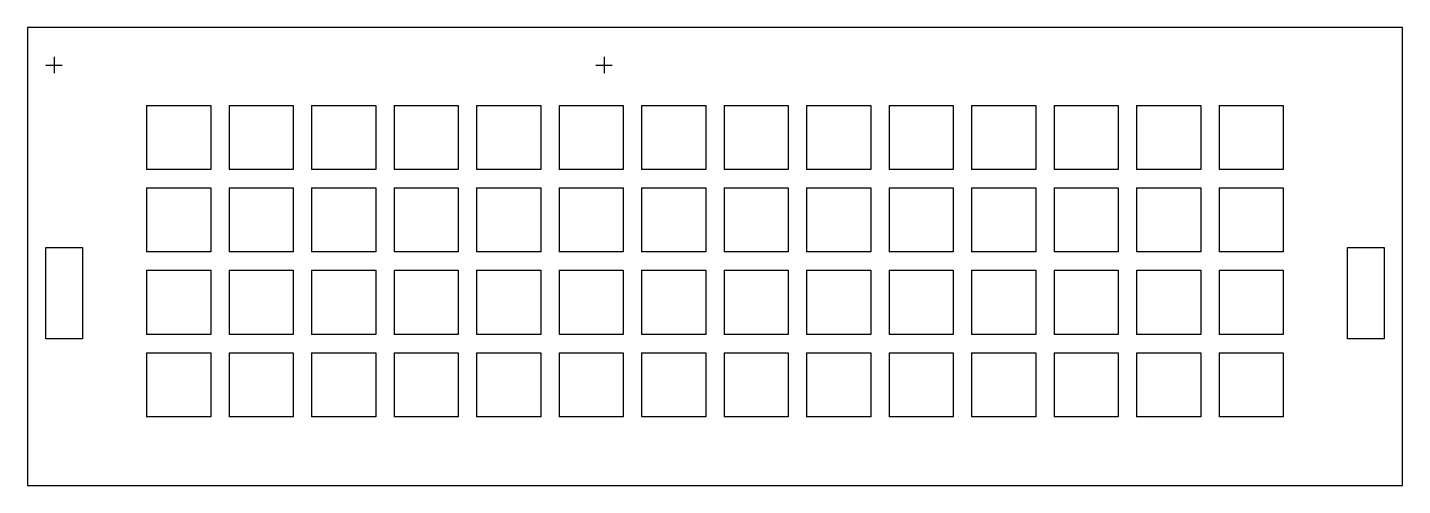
# Model space of a CAD drawing. Header units: millimetres. Extents: x -23 to 74977, y 7 to 25007.
import ezdxf

# ---------------------------------------------------------------- set-up
doc = ezdxf.new("R2010")
doc.units = ezdxf.units.MM
doc.layers.get('0').update_dxf_attribs({"color": 1})

msp = doc.modelspace()

# ---------------------------------------------------------------- linework, layer by layer
for p, q in [((74977, 25007), (-23, 25007)), ((-23, 25007), (-23, 7)), ((74977, 7), (74977, 25007)), ((1427, 23407), (1427, 22507)), ((31427, 23407), (31427, 22507)), ((977, 22957), (1877, 22957)), ((30977, 22957), (31877, 22957)), ((6477, 20757), (9977, 20757)), ((6477, 20757), (6477, 17257)), ((9977, 20757), (9977, 17257)), ((10977, 20757), (14477, 20757)), ((10977, 20757), (10977, 17257)), ((14477, 20757), (14477, 17257)), ((15477, 20757), (18977, 20757)), ((15477, 20757), (15477, 17257)), ((18977, 20757), (18977, 17257)), ((19977, 20757), (23477, 20757)), ((19977, 20757), (19977, 17257)), ((23477, 20757), (23477, 17257)), ((24477, 20757), (27977, 20757)), ((24477, 20757), (24477, 17257)), ((27977, 20757), (27977, 17257)), ((28977, 20757), (32477, 20757)), ((28977, 20757), (28977, 17257)), ((32477, 20757), (32477, 17257)), ((33477, 20757), (36977, 20757)), ((33477, 20757), (33477, 17257)), ((36977, 20757), (36977, 17257)), ((37977, 20757), (41477, 20757)), ((37977, 20757), (37977, 17257)), ((41477, 20757), (41477, 17257)), ((42477, 20757), (45977, 20757)), ((42477, 20757), (42477, 17257)), ((45977, 20757), (45977, 17257)), ((46977, 20757), (50477, 20757)), ((46977, 20757), (46977, 17257)), ((50477, 20757), (50477, 17257)), ((51477, 20757), (54977, 20757)), ((51477, 20757), (51477, 17257)), ((54977, 20757), (54977, 17257)), ((55977, 20757), (59477, 20757)), ((55977, 20757), (55977, 17257)), ((59477, 20757), (59477, 17257)), ((60477, 20757), (63977, 20757)), ((60477, 20757), (60477, 17257)), ((63977, 20757), (63977, 17257)), ((64977, 20757), (68477, 20757)), ((64977, 20757), (64977, 17257)), ((68477, 20757), (68477, 17257)), ((9977, 17257), (6477, 17257)), ((14477, 17257), (10977, 17257)), ((18977, 17257), (15477, 17257)), ((23477, 17257), (19977, 17257)), ((27977, 17257), (24477, 17257)), ((32477, 17257), (28977, 17257)), ((36977, 17257), (33477, 17257)), ((41477, 17257), (37977, 17257)), ((45977, 17257), (42477, 17257)), ((50477, 17257), (46977, 17257)), ((54977, 17257), (51477, 17257)), ((59477, 17257), (55977, 17257)), ((63977, 17257), (60477, 17257)), ((68477, 17257), (64977, 17257)), ((6477, 16257), (9977, 16257)), ((6477, 16257), (6477, 12757)), ((9977, 16257), (9977, 12757)), ((10977, 16257), (14477, 16257)), ((10977, 16257), (10977, 12757)), ((14477, 16257), (14477, 12757)), ((15477, 16257), (18977, 16257)), ((15477, 16257), (15477, 12757)), ((18977, 16257), (18977, 12757)), ((19977, 16257), (23477, 16257)), ((19977, 16257), (19977, 12757)), ((23477, 16257), (23477, 12757)), ((24477, 16257), (27977, 16257)), ((24477, 16257), (24477, 12757)), ((27977, 16257), (27977, 12757)), ((28977, 16257), (32477, 16257)), ((28977, 16257), (28977, 12757)), ((32477, 16257), (32477, 12757)), ((33477, 16257), (36977, 16257)), ((33477, 16257), (33477, 12757)), ((36977, 16257), (36977, 12757)), ((37977, 16257), (41477, 16257)), ((37977, 16257), (37977, 12757)), ((41477, 16257), (41477, 12757)), ((42477, 16257), (45977, 16257)), ((42477, 16257), (42477, 12757)), ((45977, 16257), (45977, 12757)), ((46977, 16257), (50477, 16257)), ((46977, 16257), (46977, 12757)), ((50477, 16257), (50477, 12757)), ((51477, 16257), (54977, 16257)), ((51477, 16257), (51477, 12757)), ((54977, 16257), (54977, 12757)), ((55977, 16257), (59477, 16257)), ((55977, 16257), (55977, 12757)), ((59477, 16257), (59477, 12757)), ((60477, 16257), (63977, 16257)), ((60477, 16257), (60477, 12757)), ((63977, 16257), (63977, 12757)), ((64977, 16257), (68477, 16257)), ((64977, 16257), (64977, 12757)), ((68477, 16257), (68477, 12757)), ((977, 13007), (2977, 13007)), ((977, 8007), (977, 13007)), ((2977, 13007), (2977, 8007)), ((9977, 12757), (6477, 12757)), ((14477, 12757), (10977, 12757)), ((18977, 12757), (15477, 12757)), ((23477, 12757), (19977, 12757)), ((27977, 12757), (24477, 12757)), ((32477, 12757), (28977, 12757)), ((36977, 12757), (33477, 12757)), ((41477, 12757), (37977, 12757)), ((45977, 12757), (42477, 12757)), ((50477, 12757), (46977, 12757)), ((54977, 12757), (51477, 12757)), ((59477, 12757), (55977, 12757)), ((63977, 12757), (60477, 12757)), ((68477, 12757), (64977, 12757)), ((71977, 13007), (73977, 13007)), ((71977, 8007), (71977, 13007)), ((73977, 13007), (73977, 8007)), ((6477, 11757), (9977, 11757)), ((6477, 11757), (6477, 8257)), ((9977, 11757), (9977, 8257)), ((10977, 11757), (14477, 11757)), ((10977, 11757), (10977, 8257)), ((14477, 11757), (14477, 8257)), ((15477, 11757), (18977, 11757)), ((15477, 11757), (15477, 8257)), ((18977, 11757), (18977, 8257)), ((19977, 11757), (23477, 11757)), ((19977, 11757), (19977, 8257)), ((23477, 11757), (23477, 8257)), ((24477, 11757), (27977, 11757)), ((24477, 11757), (24477, 8257)), ((27977, 11757), (27977, 8257)), ((28977, 11757), (32477, 11757)), ((28977, 11757), (28977, 8257)), ((32477, 11757), (32477, 8257)), ((33477, 11757), (36977, 11757)), ((33477, 11757), (33477, 8257)), ((36977, 11757), (36977, 8257)), ((37977, 11757), (41477, 11757)), ((37977, 11757), (37977, 8257)), ((41477, 11757), (41477, 8257)), ((42477, 11757), (45977, 11757)), ((42477, 11757), (42477, 8257)), ((45977, 11757), (45977, 8257)), ((46977, 11757), (50477, 11757)), ((46977, 11757), (46977, 8257)), ((50477, 11757), (50477, 8257)), ((51477, 11757), (54977, 11757)), ((51477, 11757), (51477, 8257)), ((54977, 11757), (54977, 8257)), ((55977, 11757), (59477, 11757)), ((55977, 11757), (55977, 8257)), ((59477, 11757), (59477, 8257)), ((60477, 11757), (63977, 11757)), ((60477, 11757), (60477, 8257)), ((63977, 11757), (63977, 8257)), ((64977, 11757), (68477, 11757)), ((64977, 11757), (64977, 8257)), ((68477, 11757), (68477, 8257)), ((9977, 8257), (6477, 8257)), ((14477, 8257), (10977, 8257)), ((18977, 8257), (15477, 8257)), ((23477, 8257), (19977, 8257)), ((27977, 8257), (24477, 8257)), ((32477, 8257), (28977, 8257)), ((36977, 8257), (33477, 8257)), ((41477, 8257), (37977, 8257)), ((45977, 8257), (42477, 8257)), ((50477, 8257), (46977, 8257)), ((54977, 8257), (51477, 8257)), ((59477, 8257), (55977, 8257)), ((63977, 8257), (60477, 8257)), ((68477, 8257), (64977, 8257)), ((2977, 8007), (977, 8007)), ((73977, 8007), (71977, 8007)), ((6477, 7257), (9977, 7257)), ((6477, 7257), (6477, 3757)), ((9977, 7257), (9977, 3757)), ((10977, 7257), (14477, 7257)), ((10977, 7257), (10977, 3757)), ((14477, 7257), (14477, 3757)), ((15477, 7257), (18977, 7257)), ((15477, 7257), (15477, 3757)), ((18977, 7257), (18977, 3757)), ((19977, 7257), (23477, 7257)), ((19977, 7257), (19977, 3757)), ((23477, 7257), (23477, 3757)), ((24477, 7257), (27977, 7257)), ((24477, 7257), (24477, 3757)), ((27977, 7257), (27977, 3757)), ((28977, 7257), (32477, 7257)), ((28977, 7257), (28977, 3757)), ((32477, 7257), (32477, 3757)), ((33477, 7257), (36977, 7257)), ((33477, 7257), (33477, 3757)), ((36977, 7257), (36977, 3757)), ((37977, 7257), (41477, 7257)), ((37977, 7257), (37977, 3757)), ((41477, 7257), (41477, 3757)), ((42477, 7257), (45977, 7257)), ((42477, 7257), (42477, 3757)), ((45977, 7257), (45977, 3757)), ((46977, 7257), (50477, 7257)), ((46977, 7257), (46977, 3757)), ((50477, 7257), (50477, 3757)), ((51477, 7257), (54977, 7257)), ((51477, 7257), (51477, 3757)), ((54977, 7257), (54977, 3757)), ((55977, 7257), (59477, 7257)), ((55977, 7257), (55977, 3757)), ((59477, 7257), (59477, 3757)), ((60477, 7257), (63977, 7257)), ((60477, 7257), (60477, 3757)), ((63977, 7257), (63977, 3757)), ((64977, 7257), (68477, 7257)), ((64977, 7257), (64977, 3757)), ((68477, 7257), (68477, 3757)), ((9977, 3757), (6477, 3757)), ((14477, 3757), (10977, 3757)), ((18977, 3757), (15477, 3757)), ((23477, 3757), (19977, 3757)), ((27977, 3757), (24477, 3757)), ((32477, 3757), (28977, 3757)), ((36977, 3757), (33477, 3757)), ((41477, 3757), (37977, 3757)), ((45977, 3757), (42477, 3757)), ((50477, 3757), (46977, 3757)), ((54977, 3757), (51477, 3757)), ((59477, 3757), (55977, 3757)), ((63977, 3757), (60477, 3757)), ((68477, 3757), (64977, 3757)), ((-23, 7), (74977, 7))]:
    msp.add_line(p, q)

doc.saveas('drawing.dxf')
